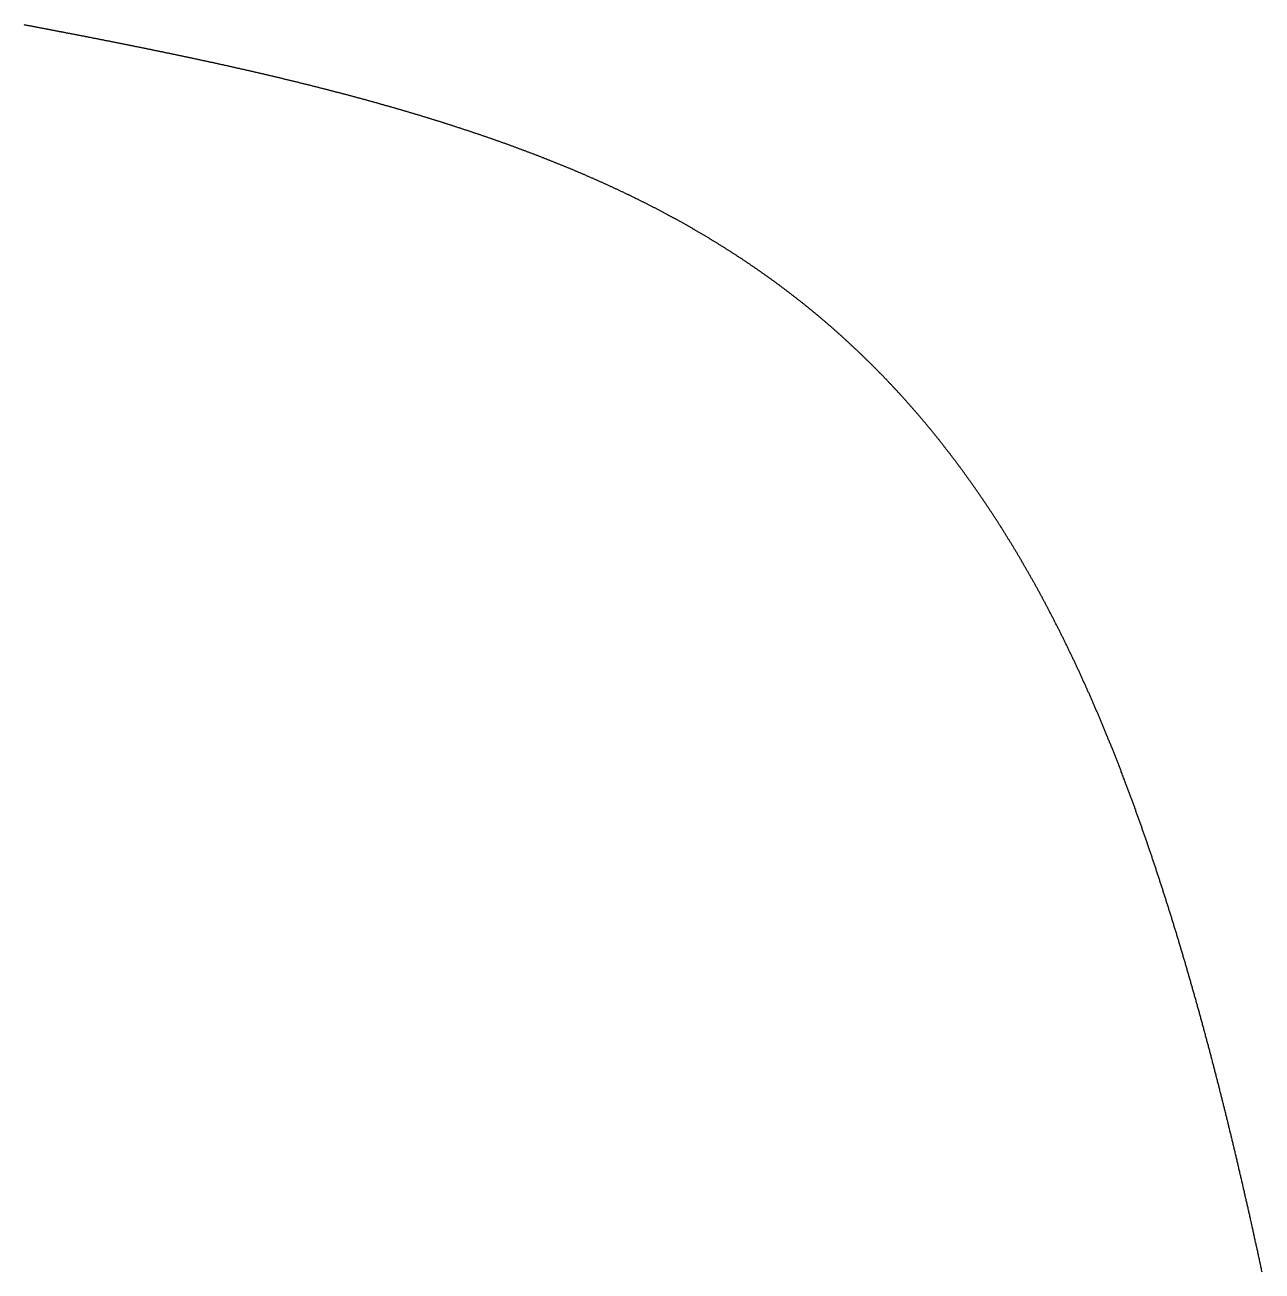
# Model space of a CAD drawing. Header units: millimetres. Extents: x 88 to 97873, y 32 to 55088.
# Drawn here: x 49163.33 to 49180.9, y 5226.94 to 5244.64 of the extents above; entities that cross this region are included whole.
import ezdxf

# ---------------------------------------------------------------- set-up
doc = ezdxf.new("R2010")
doc.units = ezdxf.units.MM
doc.header["$LTSCALE"] = 0.3

msp = doc.modelspace()

# ---------------------------------------------------------------- linework, layer by layer
msp.add_lwpolyline([(49180.898, 5226.929), (49180.895, 5226.944), (49180.891, 5226.959), (49180.888, 5226.975), (49180.885, 5226.99), (49180.882, 5227.005), (49180.878, 5227.02), (49180.875, 5227.036), (49180.872, 5227.051), (49180.869, 5227.066), (49180.865, 5227.081), (49180.862, 5227.097), (49180.859, 5227.112), (49180.855, 5227.127), (49180.852, 5227.142), (49180.849, 5227.158), (49180.846, 5227.173), (49180.842, 5227.188), (49180.839, 5227.203), (49180.836, 5227.219), (49180.832, 5227.234), (49180.829, 5227.249), (49180.826, 5227.264), (49180.822, 5227.28), (49180.819, 5227.295), (49180.816, 5227.31), (49180.812, 5227.325), (49180.809, 5227.34), (49180.806, 5227.356), (49180.802, 5227.371), (49180.799, 5227.386), (49180.796, 5227.401), (49180.792, 5227.416), (49180.789, 5227.432), (49180.786, 5227.447), (49180.782, 5227.462), (49180.779, 5227.477), (49180.776, 5227.492), (49180.772, 5227.507), (49180.769, 5227.523), (49180.766, 5227.538), (49180.762, 5227.553), (49180.759, 5227.568), (49180.756, 5227.583), (49180.752, 5227.598), (49180.749, 5227.614), (49180.746, 5227.629), (49180.742, 5227.644), (49180.739, 5227.659), (49180.735, 5227.674), (49180.732, 5227.689), (49180.729, 5227.704), (49180.725, 5227.719), (49180.722, 5227.735), (49180.718, 5227.75), (49180.715, 5227.765), (49180.712, 5227.78), (49180.708, 5227.795), (49180.705, 5227.81), (49180.701, 5227.825), (49180.698, 5227.84), (49180.695, 5227.855), (49180.691, 5227.871), (49180.688, 5227.886), (49180.684, 5227.901), (49180.681, 5227.916), (49180.678, 5227.931), (49180.674, 5227.946), (49180.671, 5227.961), (49180.667, 5227.976), (49180.664, 5227.991), (49180.66, 5228.006), (49180.657, 5228.021), (49180.654, 5228.036), (49180.65, 5228.051), (49180.647, 5228.066), (49180.643, 5228.081), (49180.64, 5228.096), (49180.636, 5228.111), (49180.633, 5228.126), (49180.629, 5228.141), (49180.626, 5228.156), (49180.623, 5228.171), (49180.619, 5228.186), (49180.616, 5228.201), (49180.612, 5228.216), (49180.609, 5228.231), (49180.605, 5228.246), (49180.602, 5228.261), (49180.598, 5228.276), (49180.595, 5228.291), (49180.591, 5228.306), (49180.588, 5228.321), (49180.584, 5228.336), (49180.581, 5228.351), (49180.577, 5228.366), (49180.574, 5228.381), (49180.57, 5228.396), (49180.567, 5228.411), (49180.563, 5228.426), (49180.56, 5228.441), (49180.556, 5228.456), (49180.553, 5228.471), (49180.549, 5228.486), (49180.546, 5228.501), (49180.542, 5228.516), (49180.539, 5228.53), (49180.535, 5228.545), (49180.532, 5228.56), (49180.528, 5228.575), (49180.525, 5228.59), (49180.521, 5228.605), (49180.517, 5228.62), (49180.514, 5228.635), (49180.51, 5228.65), (49180.507, 5228.664), (49180.503, 5228.679), (49180.5, 5228.694), (49180.496, 5228.709), (49180.493, 5228.724), (49180.489, 5228.739), (49180.485, 5228.754), (49180.482, 5228.768), (49180.478, 5228.783), (49180.475, 5228.798), (49180.471, 5228.813), (49180.468, 5228.828), (49180.464, 5228.843), (49180.46, 5228.857), (49180.457, 5228.872), (49180.453, 5228.887), (49180.45, 5228.902), (49180.446, 5228.917), (49180.442, 5228.931), (49180.439, 5228.946), (49180.435, 5228.961), (49180.432, 5228.976), (49180.428, 5228.991), (49180.424, 5229.005), (49180.421, 5229.02), (49180.417, 5229.035), (49180.414, 5229.05), (49180.41, 5229.064), (49180.406, 5229.079), (49180.403, 5229.094), (49180.399, 5229.109), (49180.395, 5229.123), (49180.392, 5229.138), (49180.388, 5229.153), (49180.385, 5229.167), (49180.381, 5229.182), (49180.377, 5229.197), (49180.374, 5229.212), (49180.37, 5229.226), (49180.366, 5229.241), (49180.363, 5229.256), (49180.359, 5229.27), (49180.355, 5229.285), (49180.352, 5229.3), (49180.348, 5229.314), (49180.344, 5229.329), (49180.341, 5229.344), (49180.337, 5229.358), (49180.333, 5229.373), (49180.33, 5229.388), (49180.326, 5229.402), (49180.322, 5229.417), (49180.319, 5229.432), (49180.315, 5229.446), (49180.311, 5229.461), (49180.308, 5229.475), (49180.304, 5229.49), (49180.3, 5229.505), (49180.296, 5229.519), (49180.293, 5229.534), (49180.289, 5229.548), (49180.285, 5229.563), (49180.282, 5229.578), (49180.278, 5229.592), (49180.274, 5229.607), (49180.27, 5229.621), (49180.267, 5229.636), (49180.263, 5229.65), (49180.259, 5229.665), (49180.256, 5229.679), (49180.252, 5229.694), (49180.248, 5229.709), (49180.244, 5229.723), (49180.241, 5229.738), (49180.237, 5229.752), (49180.233, 5229.767), (49180.229, 5229.781), (49180.226, 5229.796), (49180.222, 5229.81), (49180.218, 5229.825), (49180.214, 5229.839), (49180.211, 5229.854), (49180.207, 5229.868), (49180.203, 5229.883), (49180.199, 5229.897), (49180.195, 5229.911), (49180.192, 5229.926), (49180.188, 5229.94), (49180.184, 5229.955), (49180.18, 5229.969), (49180.177, 5229.984), (49180.173, 5229.998), (49180.169, 5230.012), (49180.165, 5230.027), (49180.161, 5230.041), (49180.158, 5230.056), (49180.154, 5230.07), (49180.15, 5230.084), (49180.146, 5230.099), (49180.142, 5230.113), (49180.138, 5230.128), (49180.135, 5230.142), (49180.131, 5230.156), (49180.127, 5230.171), (49180.123, 5230.185), (49180.119, 5230.199), (49180.115, 5230.214), (49180.112, 5230.228), (49180.108, 5230.242), (49180.104, 5230.257), (49180.1, 5230.271), (49180.096, 5230.285), (49180.092, 5230.3), (49180.089, 5230.314), (49180.085, 5230.328), (49180.081, 5230.343), (49180.077, 5230.357), (49180.073, 5230.371), (49180.069, 5230.385), (49180.065, 5230.4), (49180.061, 5230.414), (49180.058, 5230.428), (49180.054, 5230.442), (49180.05, 5230.457), (49180.046, 5230.471), (49180.042, 5230.485), (49180.038, 5230.499), (49180.034, 5230.514), (49180.03, 5230.528), (49180.026, 5230.542), (49180.023, 5230.556), (49180.019, 5230.57), (49180.015, 5230.585), (49180.011, 5230.599), (49180.007, 5230.613), (49180.003, 5230.627), (49179.999, 5230.641), (49179.995, 5230.655), (49179.991, 5230.67), (49179.987, 5230.684), (49179.983, 5230.698), (49179.979, 5230.712), (49179.976, 5230.726), (49179.972, 5230.74), (49179.968, 5230.754), (49179.964, 5230.768), (49179.96, 5230.783), (49179.956, 5230.797), (49179.952, 5230.811), (49179.948, 5230.825), (49179.944, 5230.839), (49179.94, 5230.853), (49179.936, 5230.867), (49179.932, 5230.881), (49179.928, 5230.895), (49179.924, 5230.909), (49179.92, 5230.923), (49179.916, 5230.937), (49179.912, 5230.951), (49179.908, 5230.965), (49179.904, 5230.979), (49179.9, 5230.993), (49179.896, 5231.007), (49179.892, 5231.021), (49179.888, 5231.035), (49179.884, 5231.049), (49179.88, 5231.063), (49179.876, 5231.077), (49179.872, 5231.091), (49179.868, 5231.105), (49179.864, 5231.119), (49179.86, 5231.133), (49179.856, 5231.147), (49179.852, 5231.161), (49179.848, 5231.175), (49179.844, 5231.189), (49179.84, 5231.203), (49179.836, 5231.217), (49179.832, 5231.23), (49179.828, 5231.244), (49179.824, 5231.258), (49179.82, 5231.272), (49179.816, 5231.286), (49179.812, 5231.3), (49179.808, 5231.314), (49179.804, 5231.328), (49179.8, 5231.341), (49179.795, 5231.355), (49179.791, 5231.369), (49179.787, 5231.383), (49179.783, 5231.397), (49179.779, 5231.41), (49179.775, 5231.424), (49179.771, 5231.438), (49179.767, 5231.452), (49179.763, 5231.466), (49179.759, 5231.479), (49179.755, 5231.493), (49179.751, 5231.507), (49179.746, 5231.521), (49179.742, 5231.534), (49179.738, 5231.548), (49179.734, 5231.562), (49179.73, 5231.576), (49179.726, 5231.589), (49179.722, 5231.603), (49179.718, 5231.617), (49179.714, 5231.631), (49179.709, 5231.644), (49179.705, 5231.658), (49179.701, 5231.672), (49179.697, 5231.685), (49179.693, 5231.699), (49179.689, 5231.713), (49179.685, 5231.726), (49179.681, 5231.74), (49179.676, 5231.753), (49179.672, 5231.767), (49179.668, 5231.781), (49179.664, 5231.794), (49179.66, 5231.808), (49179.656, 5231.822), (49179.651, 5231.835), (49179.647, 5231.849), (49179.643, 5231.862), (49179.639, 5231.876), (49179.635, 5231.889), (49179.631, 5231.903), (49179.626, 5231.917), (49179.622, 5231.93), (49179.618, 5231.944), (49179.614, 5231.957), (49179.61, 5231.971), (49179.605, 5231.984), (49179.601, 5231.998), (49179.597, 5232.011), (49179.593, 5232.025), (49179.589, 5232.038), (49179.584, 5232.052), (49179.58, 5232.065), (49179.576, 5232.079), (49179.572, 5232.092), (49179.567, 5232.106), (49179.563, 5232.119), (49179.559, 5232.132), (49179.555, 5232.146), (49179.551, 5232.159), (49179.546, 5232.173), (49179.542, 5232.186), (49179.538, 5232.199), (49179.534, 5232.213), (49179.529, 5232.226), (49179.525, 5232.24), (49179.521, 5232.253), (49179.517, 5232.266), (49179.512, 5232.28), (49179.508, 5232.293), (49179.504, 5232.306), (49179.499, 5232.32), (49179.495, 5232.333), (49179.491, 5232.346), (49179.487, 5232.36), (49179.482, 5232.373), (49179.478, 5232.386), (49179.474, 5232.399), (49179.469, 5232.413), (49179.465, 5232.426), (49179.461, 5232.439), (49179.457, 5232.453), (49179.452, 5232.466), (49179.448, 5232.479), (49179.444, 5232.492), (49179.439, 5232.505), (49179.435, 5232.519), (49179.431, 5232.532), (49179.426, 5232.545), (49179.422, 5232.558), (49179.418, 5232.571), (49179.413, 5232.585), (49179.409, 5232.598), (49179.405, 5232.611), (49179.4, 5232.624), (49179.396, 5232.637), (49179.392, 5232.65), (49179.387, 5232.663), (49179.383, 5232.677), (49179.379, 5232.69), (49179.374, 5232.703), (49179.37, 5232.716), (49179.366, 5232.729), (49179.361, 5232.742), (49179.357, 5232.755), (49179.352, 5232.768), (49179.348, 5232.781), (49179.344, 5232.794), (49179.339, 5232.807), (49179.335, 5232.82), (49179.33, 5232.833), (49179.326, 5232.846), (49179.322, 5232.859), (49179.317, 5232.872), (49179.313, 5232.885), (49179.308, 5232.898), (49179.304, 5232.911), (49179.3, 5232.924), (49179.295, 5232.937), (49179.291, 5232.95), (49179.286, 5232.963), (49179.282, 5232.976), (49179.278, 5232.989), (49179.273, 5233.002), (49179.269, 5233.015), (49179.264, 5233.028), (49179.26, 5233.041), (49179.255, 5233.053), (49179.251, 5233.066), (49179.246, 5233.079), (49179.242, 5233.092), (49179.238, 5233.105), (49179.233, 5233.118), (49179.229, 5233.131), (49179.224, 5233.143), (49179.22, 5233.156), (49179.215, 5233.169), (49179.211, 5233.182), (49179.206, 5233.195), (49179.202, 5233.207), (49179.197, 5233.22), (49179.193, 5233.233), (49179.188, 5233.246), (49179.184, 5233.258), (49179.179, 5233.271), (49179.175, 5233.284), (49179.17, 5233.297), (49179.166, 5233.309), (49179.161, 5233.322), (49179.157, 5233.335), (49179.152, 5233.347), (49179.148, 5233.36), (49179.143, 5233.373), (49179.139, 5233.385), (49179.134, 5233.398), (49179.13, 5233.411), (49179.125, 5233.423), (49179.121, 5233.436), (49179.116, 5233.449), (49179.112, 5233.461), (49179.107, 5233.474), (49179.103, 5233.486), (49179.098, 5233.499), (49179.093, 5233.511), (49179.089, 5233.524), (49179.084, 5233.537), (49179.08, 5233.549), (49179.075, 5233.562), (49179.071, 5233.574), (49179.066, 5233.587), (49179.061, 5233.599), (49179.057, 5233.612), (49179.052, 5233.624), (49179.048, 5233.637), (49179.043, 5233.649), (49179.039, 5233.662), (49179.034, 5233.674), (49179.029, 5233.687), (49179.025, 5233.699), (49179.02, 5233.711), (49179.016, 5233.724), (49179.011, 5233.736), (49179.006, 5233.749), (49179.002, 5233.761), (49178.997, 5233.773), (49178.992, 5233.786), (49178.988, 5233.798), (49178.983, 5233.811), (49178.979, 5233.823), (49178.974, 5233.835), (49178.969, 5233.848), (49178.965, 5233.86), (49178.96, 5233.872), (49178.955, 5233.885), (49178.951, 5233.897), (49178.946, 5233.909), (49178.941, 5233.921), (49178.937, 5233.934), (49178.932, 5233.946), (49178.927, 5233.958), (49178.923, 5233.97), (49178.918, 5233.983), (49178.913, 5233.995), (49178.909, 5234.007), (49178.904, 5234.019), (49178.899, 5234.031), (49178.895, 5234.044), (49178.89, 5234.056), (49178.885, 5234.068), (49178.881, 5234.08), (49178.876, 5234.092), (49178.871, 5234.104), (49178.866, 5234.117), (49178.862, 5234.129), (49178.857, 5234.141), (49178.852, 5234.153), (49178.848, 5234.165), (49178.843, 5234.177), (49178.838, 5234.189), (49178.833, 5234.201), (49178.829, 5234.213), (49178.824, 5234.225), (49178.819, 5234.237), (49178.815, 5234.249), (49178.81, 5234.261), (49178.805, 5234.273), (49178.8, 5234.285), (49178.796, 5234.297), (49178.791, 5234.309), (49178.786, 5234.321), (49178.781, 5234.333), (49178.776, 5234.345), (49178.772, 5234.357), (49178.767, 5234.369), (49178.762, 5234.381), (49178.757, 5234.393), (49178.753, 5234.405), (49178.748, 5234.417), (49178.743, 5234.428), (49178.738, 5234.44), (49178.733, 5234.452), (49178.729, 5234.464), (49178.724, 5234.476), (49178.719, 5234.488), (49178.714, 5234.5), (49178.709, 5234.511), (49178.705, 5234.523), (49178.7, 5234.535), (49178.695, 5234.547), (49178.69, 5234.558), (49178.685, 5234.57), (49178.68, 5234.582), (49178.676, 5234.594), (49178.671, 5234.605), (49178.666, 5234.617), (49178.661, 5234.629), (49178.656, 5234.641), (49178.651, 5234.652), (49178.647, 5234.664), (49178.642, 5234.676), (49178.637, 5234.687), (49178.632, 5234.699), (49178.627, 5234.711), (49178.622, 5234.722), (49178.617, 5234.734), (49178.612, 5234.745), (49178.608, 5234.757), (49178.603, 5234.769), (49178.598, 5234.78), (49178.593, 5234.792), (49178.588, 5234.803), (49178.583, 5234.815), (49178.578, 5234.826), (49178.573, 5234.838), (49178.568, 5234.849), (49178.564, 5234.861), (49178.559, 5234.873), (49178.554, 5234.884), (49178.549, 5234.895), (49178.544, 5234.907), (49178.539, 5234.918), (49178.534, 5234.93), (49178.529, 5234.941), (49178.524, 5234.953), (49178.519, 5234.964), (49178.514, 5234.976), (49178.509, 5234.987), (49178.504, 5234.998), (49178.499, 5235.01), (49178.494, 5235.021), (49178.489, 5235.033), (49178.485, 5235.044), (49178.48, 5235.055), (49178.475, 5235.067), (49178.47, 5235.078), (49178.465, 5235.089), (49178.46, 5235.1), (49178.455, 5235.112), (49178.45, 5235.123), (49178.445, 5235.134), (49178.44, 5235.146), (49178.435, 5235.157), (49178.43, 5235.168), (49178.425, 5235.179), (49178.42, 5235.191), (49178.415, 5235.202), (49178.41, 5235.213), (49178.405, 5235.224), (49178.4, 5235.235), (49178.395, 5235.247), (49178.39, 5235.258), (49178.385, 5235.269), (49178.38, 5235.28), (49178.375, 5235.291), (49178.369, 5235.302), (49178.364, 5235.313), (49178.359, 5235.325), (49178.354, 5235.336), (49178.349, 5235.347), (49178.344, 5235.358), (49178.339, 5235.369), (49178.334, 5235.38), (49178.329, 5235.391), (49178.324, 5235.402), (49178.319, 5235.413), (49178.314, 5235.424), (49178.309, 5235.435), (49178.304, 5235.446), (49178.299, 5235.457), (49178.294, 5235.468), (49178.288, 5235.479), (49178.283, 5235.49), (49178.278, 5235.501), (49178.273, 5235.512), (49178.268, 5235.523), (49178.263, 5235.534), (49178.258, 5235.545), (49178.253, 5235.556), (49178.248, 5235.567), (49178.242, 5235.578), (49178.237, 5235.588), (49178.232, 5235.599), (49178.227, 5235.61), (49178.222, 5235.621), (49178.217, 5235.632), (49178.212, 5235.643), (49178.207, 5235.654), (49178.201, 5235.664), (49178.196, 5235.675), (49178.191, 5235.686), (49178.186, 5235.697), (49178.181, 5235.707), (49178.176, 5235.718), (49178.17, 5235.729), (49178.165, 5235.74), (49178.16, 5235.751), (49178.155, 5235.761), (49178.15, 5235.772), (49178.145, 5235.783), (49178.139, 5235.793), (49178.134, 5235.804), (49178.129, 5235.815), (49178.124, 5235.825), (49178.119, 5235.836), (49178.113, 5235.847), (49178.108, 5235.857), (49178.103, 5235.868), (49178.098, 5235.879), (49178.092, 5235.889), (49178.087, 5235.9), (49178.082, 5235.91), (49178.077, 5235.921), (49178.072, 5235.932), (49178.066, 5235.942), (49178.061, 5235.953), (49178.056, 5235.963), (49178.051, 5235.974), (49178.045, 5235.984), (49178.04, 5235.995), (49178.035, 5236.005), (49178.03, 5236.016), (49178.024, 5236.026), (49178.019, 5236.037), (49178.014, 5236.047), (49178.008, 5236.058), (49178.003, 5236.068), (49177.998, 5236.079), (49177.993, 5236.089), (49177.987, 5236.1), (49177.982, 5236.11), (49177.977, 5236.12), (49177.971, 5236.131), (49177.966, 5236.141), (49177.961, 5236.152), (49177.956, 5236.162), (49177.95, 5236.172), (49177.945, 5236.183), (49177.94, 5236.193), (49177.934, 5236.203), (49177.929, 5236.214), (49177.924, 5236.224), (49177.918, 5236.234), (49177.913, 5236.245), (49177.908, 5236.255), (49177.902, 5236.265), (49177.897, 5236.276), (49177.892, 5236.286), (49177.886, 5236.296), (49177.881, 5236.306), (49177.876, 5236.317), (49177.87, 5236.327), (49177.865, 5236.337), (49177.859, 5236.347), (49177.854, 5236.357), (49177.849, 5236.368), (49177.843, 5236.378), (49177.838, 5236.388), (49177.832, 5236.398), (49177.827, 5236.408), (49177.822, 5236.418), (49177.816, 5236.429), (49177.811, 5236.439), (49177.805, 5236.449), (49177.8, 5236.459), (49177.795, 5236.469), (49177.789, 5236.479), (49177.784, 5236.489), (49177.778, 5236.499), (49177.773, 5236.509), (49177.768, 5236.519), (49177.762, 5236.529), (49177.757, 5236.539), (49177.751, 5236.55), (49177.746, 5236.56), (49177.74, 5236.57), (49177.735, 5236.58), (49177.729, 5236.59), (49177.724, 5236.6), (49177.719, 5236.61), (49177.713, 5236.619), (49177.708, 5236.629), (49177.702, 5236.639), (49177.697, 5236.649), (49177.691, 5236.659), (49177.686, 5236.669), (49177.68, 5236.679), (49177.675, 5236.689), (49177.669, 5236.699), (49177.664, 5236.709), (49177.658, 5236.719), (49177.653, 5236.728), (49177.647, 5236.738), (49177.642, 5236.748), (49177.636, 5236.758), (49177.631, 5236.768), (49177.625, 5236.778), (49177.62, 5236.787), (49177.614, 5236.797), (49177.609, 5236.807), (49177.603, 5236.817), (49177.597, 5236.827), (49177.592, 5236.836), (49177.586, 5236.846), (49177.581, 5236.856), (49177.575, 5236.866), (49177.57, 5236.875), (49177.564, 5236.885), (49177.559, 5236.895), (49177.553, 5236.905), (49177.547, 5236.914), (49177.542, 5236.924), (49177.536, 5236.934), (49177.531, 5236.943), (49177.525, 5236.953), (49177.52, 5236.963), (49177.514, 5236.972), (49177.508, 5236.982), (49177.503, 5236.991), (49177.497, 5237.001), (49177.491, 5237.011), (49177.486, 5237.02), (49177.48, 5237.03), (49177.475, 5237.039), (49177.469, 5237.049), (49177.463, 5237.059), (49177.458, 5237.068), (49177.452, 5237.078), (49177.447, 5237.087), (49177.441, 5237.097), (49177.435, 5237.106), (49177.43, 5237.116), (49177.424, 5237.125), (49177.418, 5237.135), (49177.413, 5237.144), (49177.407, 5237.154), (49177.401, 5237.163), (49177.396, 5237.173), (49177.39, 5237.182), (49177.384, 5237.192), (49177.379, 5237.201), (49177.373, 5237.21), (49177.367, 5237.22), (49177.362, 5237.229), (49177.356, 5237.239), (49177.35, 5237.248), (49177.344, 5237.257), (49177.339, 5237.267), (49177.333, 5237.276), (49177.327, 5237.286), (49177.322, 5237.295), (49177.316, 5237.304), (49177.31, 5237.314), (49177.304, 5237.323), (49177.299, 5237.332), (49177.293, 5237.341), (49177.287, 5237.351), (49177.281, 5237.36), (49177.276, 5237.369), (49177.27, 5237.379), (49177.264, 5237.388), (49177.258, 5237.397), (49177.253, 5237.406), (49177.247, 5237.416), (49177.241, 5237.425), (49177.235, 5237.434), (49177.23, 5237.443), (49177.224, 5237.452), (49177.218, 5237.462), (49177.212, 5237.471), (49177.206, 5237.48), (49177.201, 5237.489), (49177.195, 5237.498), (49177.189, 5237.507), (49177.183, 5237.517), (49177.177, 5237.526), (49177.172, 5237.535), (49177.166, 5237.544), (49177.16, 5237.553), (49177.154, 5237.562), (49177.148, 5237.571), (49177.143, 5237.58), (49177.137, 5237.589), (49177.131, 5237.598), (49177.125, 5237.608), (49177.119, 5237.617), (49177.113, 5237.626), (49177.107, 5237.635), (49177.102, 5237.644), (49177.096, 5237.653), (49177.09, 5237.662), (49177.084, 5237.671), (49177.078, 5237.68), (49177.072, 5237.689), (49177.066, 5237.698), (49177.061, 5237.707), (49177.055, 5237.716), (49177.049, 5237.724), (49177.043, 5237.733), (49177.037, 5237.742), (49177.031, 5237.751), (49177.025, 5237.76), (49177.019, 5237.769), (49177.013, 5237.778), (49177.007, 5237.787), (49177.001, 5237.796), (49176.996, 5237.805), (49176.99, 5237.813), (49176.984, 5237.822), (49176.978, 5237.831), (49176.972, 5237.84), (49176.966, 5237.849), (49176.96, 5237.858), (49176.954, 5237.866), (49176.948, 5237.875), (49176.942, 5237.884), (49176.936, 5237.893), (49176.93, 5237.902), (49176.924, 5237.91), (49176.918, 5237.919), (49176.912, 5237.928), (49176.906, 5237.937), (49176.9, 5237.945), (49176.894, 5237.954), (49176.888, 5237.963), (49176.882, 5237.972), (49176.876, 5237.98), (49176.87, 5237.989), (49176.864, 5237.998), (49176.858, 5238.006), (49176.852, 5238.015), (49176.846, 5238.024), (49176.84, 5238.032), (49176.834, 5238.041), (49176.828, 5238.05), (49176.822, 5238.058), (49176.816, 5238.067), (49176.81, 5238.075), (49176.804, 5238.084), (49176.798, 5238.093), (49176.792, 5238.101), (49176.786, 5238.11), (49176.78, 5238.118), (49176.774, 5238.127), (49176.768, 5238.135), (49176.762, 5238.144), (49176.756, 5238.153), (49176.749, 5238.161), (49176.743, 5238.17), (49176.737, 5238.178), (49176.731, 5238.187), (49176.725, 5238.195), (49176.719, 5238.204), (49176.713, 5238.212), (49176.707, 5238.221), (49176.701, 5238.229), (49176.695, 5238.237), (49176.688, 5238.246), (49176.682, 5238.254), (49176.676, 5238.263), (49176.67, 5238.271), (49176.664, 5238.28), (49176.658, 5238.288), (49176.652, 5238.296), (49176.646, 5238.305), (49176.639, 5238.313), (49176.633, 5238.322), (49176.627, 5238.33), (49176.621, 5238.338), (49176.615, 5238.347), (49176.609, 5238.355), (49176.602, 5238.363), (49176.596, 5238.372), (49176.59, 5238.38), (49176.584, 5238.388), (49176.578, 5238.397), (49176.572, 5238.405), (49176.565, 5238.413), (49176.559, 5238.421), (49176.553, 5238.43), (49176.547, 5238.438), (49176.541, 5238.446), (49176.534, 5238.454), (49176.528, 5238.463), (49176.522, 5238.471), (49176.516, 5238.479), (49176.509, 5238.487), (49176.503, 5238.496), (49176.497, 5238.504), (49176.491, 5238.512), (49176.485, 5238.52), (49176.478, 5238.528), (49176.472, 5238.537), (49176.466, 5238.545), (49176.46, 5238.553), (49176.453, 5238.561), (49176.447, 5238.569), (49176.441, 5238.577), (49176.434, 5238.585), (49176.428, 5238.593), (49176.422, 5238.602), (49176.416, 5238.61), (49176.409, 5238.618), (49176.403, 5238.626), (49176.397, 5238.634), (49176.39, 5238.642), (49176.384, 5238.65), (49176.378, 5238.658), (49176.372, 5238.666), (49176.365, 5238.674), (49176.359, 5238.682), (49176.353, 5238.69), (49176.346, 5238.698), (49176.34, 5238.706), (49176.334, 5238.714), (49176.327, 5238.722), (49176.321, 5238.73), (49176.315, 5238.738), (49176.308, 5238.746), (49176.302, 5238.754), (49176.295, 5238.762), (49176.289, 5238.77), (49176.283, 5238.778), (49176.276, 5238.786), (49176.27, 5238.794), (49176.264, 5238.802), (49176.257, 5238.81), (49176.251, 5238.817), (49176.244, 5238.825), (49176.238, 5238.833), (49176.232, 5238.841), (49176.225, 5238.849), (49176.219, 5238.857), (49176.212, 5238.865), (49176.206, 5238.872), (49176.2, 5238.88), (49176.193, 5238.888), (49176.187, 5238.896), (49176.18, 5238.904), (49176.174, 5238.912), (49176.167, 5238.919), (49176.161, 5238.927), (49176.155, 5238.935), (49176.148, 5238.943), (49176.142, 5238.95), (49176.135, 5238.958), (49176.129, 5238.966), (49176.122, 5238.974), (49176.116, 5238.981), (49176.109, 5238.989), (49176.103, 5238.997), (49176.096, 5239.005), (49176.09, 5239.012), (49176.083, 5239.02), (49176.077, 5239.028), (49176.07, 5239.035), (49176.064, 5239.043), (49176.057, 5239.051), (49176.051, 5239.058), (49176.044, 5239.066), (49176.038, 5239.074), (49176.031, 5239.081), (49176.025, 5239.089), (49176.018, 5239.096), (49176.012, 5239.104), (49176.005, 5239.112), (49175.999, 5239.119), (49175.992, 5239.127), (49175.986, 5239.134), (49175.979, 5239.142), (49175.972, 5239.15), (49175.966, 5239.157), (49175.959, 5239.165), (49175.953, 5239.172), (49175.946, 5239.18), (49175.94, 5239.187), (49175.933, 5239.195), (49175.926, 5239.202), (49175.92, 5239.21), (49175.913, 5239.217), (49175.907, 5239.225), (49175.9, 5239.232), (49175.893, 5239.24), (49175.887, 5239.247), (49175.88, 5239.255), (49175.874, 5239.262), (49175.867, 5239.27), (49175.86, 5239.277), (49175.854, 5239.284), (49175.847, 5239.292), (49175.841, 5239.299), (49175.834, 5239.307), (49175.827, 5239.314), (49175.821, 5239.321), (49175.814, 5239.329), (49175.807, 5239.336), (49175.801, 5239.344), (49175.794, 5239.351), (49175.787, 5239.358), (49175.781, 5239.366), (49175.774, 5239.373), (49175.767, 5239.38), (49175.761, 5239.388), (49175.754, 5239.395), (49175.747, 5239.402), (49175.74, 5239.41), (49175.734, 5239.417), (49175.727, 5239.424), (49175.72, 5239.431), (49175.714, 5239.439), (49175.707, 5239.446), (49175.7, 5239.453), (49175.693, 5239.461), (49175.687, 5239.468), (49175.68, 5239.475), (49175.673, 5239.482), (49175.667, 5239.489), (49175.66, 5239.497), (49175.653, 5239.504), (49175.646, 5239.511), (49175.64, 5239.518), (49175.633, 5239.525), (49175.626, 5239.533), (49175.619, 5239.54), (49175.612, 5239.547), (49175.606, 5239.554), (49175.599, 5239.561), (49175.592, 5239.568), (49175.585, 5239.576), (49175.578, 5239.583), (49175.572, 5239.59), (49175.565, 5239.597), (49175.558, 5239.604), (49175.551, 5239.611), (49175.544, 5239.618), (49175.538, 5239.625), (49175.531, 5239.632), (49175.524, 5239.639), (49175.517, 5239.647), (49175.51, 5239.654), (49175.503, 5239.661), (49175.497, 5239.668), (49175.49, 5239.675), (49175.483, 5239.682), (49175.476, 5239.689), (49175.469, 5239.696), (49175.462, 5239.703), (49175.455, 5239.71), (49175.449, 5239.717), (49175.442, 5239.724), (49175.435, 5239.731), (49175.428, 5239.738), (49175.421, 5239.745), (49175.414, 5239.752), (49175.407, 5239.759), (49175.4, 5239.766), (49175.393, 5239.772), (49175.387, 5239.779), (49175.38, 5239.786), (49175.373, 5239.793), (49175.366, 5239.8), (49175.359, 5239.807), (49175.352, 5239.814), (49175.345, 5239.821), (49175.338, 5239.828), (49175.331, 5239.835), (49175.324, 5239.841), (49175.317, 5239.848), (49175.31, 5239.855), (49175.303, 5239.862), (49175.296, 5239.869), (49175.289, 5239.876), (49175.282, 5239.882), (49175.275, 5239.889), (49175.268, 5239.896), (49175.261, 5239.903), (49175.254, 5239.91), (49175.247, 5239.916), (49175.24, 5239.923), (49175.233, 5239.93), (49175.226, 5239.937), (49175.219, 5239.944), (49175.212, 5239.95), (49175.205, 5239.957), (49175.198, 5239.964), (49175.191, 5239.971), (49175.184, 5239.977), (49175.177, 5239.984), (49175.17, 5239.991), (49175.163, 5239.997), (49175.156, 5240.004), (49175.149, 5240.011), (49175.142, 5240.017), (49175.135, 5240.024), (49175.128, 5240.031), (49175.121, 5240.037), (49175.114, 5240.044), (49175.107, 5240.051), (49175.1, 5240.057), (49175.093, 5240.064), (49175.085, 5240.071), (49175.078, 5240.077), (49175.071, 5240.084), (49175.064, 5240.09), (49175.057, 5240.097), (49175.05, 5240.104), (49175.043, 5240.11), (49175.036, 5240.117), (49175.029, 5240.123), (49175.021, 5240.13), (49175.014, 5240.137), (49175.007, 5240.143), (49175, 5240.15), (49174.993, 5240.156), (49174.986, 5240.163), (49174.979, 5240.169), (49174.971, 5240.176), (49174.964, 5240.182), (49174.957, 5240.189), (49174.95, 5240.195), (49174.943, 5240.202), (49174.936, 5240.208), (49174.928, 5240.215), (49174.921, 5240.221), (49174.914, 5240.228), (49174.907, 5240.234), (49174.9, 5240.241), (49174.892, 5240.247), (49174.885, 5240.253), (49174.878, 5240.26), (49174.871, 5240.266), (49174.864, 5240.273), (49174.856, 5240.279), (49174.849, 5240.286), (49174.842, 5240.292), (49174.835, 5240.298), (49174.827, 5240.305), (49174.82, 5240.311), (49174.813, 5240.317), (49174.806, 5240.324), (49174.798, 5240.33), (49174.791, 5240.337), (49174.784, 5240.343), (49174.777, 5240.349), (49174.769, 5240.356), (49174.762, 5240.362), (49174.755, 5240.368), (49174.747, 5240.375), (49174.74, 5240.381), (49174.733, 5240.387), (49174.726, 5240.393), (49174.718, 5240.4), (49174.711, 5240.406), (49174.704, 5240.412), (49174.696, 5240.418), (49174.689, 5240.425), (49174.682, 5240.431), (49174.674, 5240.437), (49174.667, 5240.443), (49174.66, 5240.45), (49174.652, 5240.456), (49174.645, 5240.462), (49174.638, 5240.468), (49174.63, 5240.475), (49174.623, 5240.481), (49174.616, 5240.487), (49174.608, 5240.493), (49174.601, 5240.499), (49174.593, 5240.506), (49174.586, 5240.512), (49174.579, 5240.518), (49174.571, 5240.524), (49174.564, 5240.53), (49174.556, 5240.536), (49174.549, 5240.542), (49174.542, 5240.549), (49174.534, 5240.555), (49174.527, 5240.561), (49174.519, 5240.567), (49174.512, 5240.573), (49174.505, 5240.579), (49174.497, 5240.585), (49174.49, 5240.591), (49174.482, 5240.597), (49174.475, 5240.603), (49174.467, 5240.609), (49174.46, 5240.616), (49174.452, 5240.622), (49174.445, 5240.628), (49174.437, 5240.634), (49174.43, 5240.64), (49174.422, 5240.646), (49174.415, 5240.652), (49174.408, 5240.658), (49174.4, 5240.664), (49174.393, 5240.67), (49174.385, 5240.676), (49174.378, 5240.682), (49174.37, 5240.688), (49174.362, 5240.694), (49174.355, 5240.7), (49174.347, 5240.706), (49174.34, 5240.712), (49174.332, 5240.717), (49174.325, 5240.723), (49174.317, 5240.729), (49174.31, 5240.735), (49174.302, 5240.741), (49174.295, 5240.747), (49174.287, 5240.753), (49174.28, 5240.759), (49174.272, 5240.765), (49174.264, 5240.771), (49174.257, 5240.777), (49174.249, 5240.782), (49174.242, 5240.788), (49174.234, 5240.794), (49174.226, 5240.8), (49174.219, 5240.806), (49174.211, 5240.812), (49174.204, 5240.818), (49174.196, 5240.823), (49174.188, 5240.829), (49174.181, 5240.835), (49174.173, 5240.841), (49174.166, 5240.847), (49174.158, 5240.853), (49174.15, 5240.858), (49174.143, 5240.864), (49174.135, 5240.87), (49174.127, 5240.876), (49174.12, 5240.881), (49174.112, 5240.887), (49174.104, 5240.893), (49174.097, 5240.899), (49174.089, 5240.904), (49174.081, 5240.91), (49174.074, 5240.916), (49174.066, 5240.922), (49174.058, 5240.927), (49174.051, 5240.933), (49174.043, 5240.939), (49174.035, 5240.945), (49174.028, 5240.95), (49174.02, 5240.956), (49174.012, 5240.962), (49174.004, 5240.967), (49173.997, 5240.973), (49173.989, 5240.979), (49173.981, 5240.984), (49173.973, 5240.99), (49173.966, 5240.996), (49173.958, 5241.001), (49173.95, 5241.007), (49173.942, 5241.012), (49173.935, 5241.018), (49173.927, 5241.024), (49173.919, 5241.029), (49173.911, 5241.035), (49173.904, 5241.041), (49173.896, 5241.046), (49173.888, 5241.052), (49173.88, 5241.057), (49173.872, 5241.063), (49173.865, 5241.068), (49173.857, 5241.074), (49173.849, 5241.08), (49173.841, 5241.085), (49173.833, 5241.091), (49173.826, 5241.096), (49173.818, 5241.102), (49173.81, 5241.107), (49173.802, 5241.113), (49173.794, 5241.118), (49173.786, 5241.124), (49173.779, 5241.129), (49173.771, 5241.135), (49173.763, 5241.14), (49173.755, 5241.146), (49173.747, 5241.151), (49173.739, 5241.157), (49173.731, 5241.162), (49173.723, 5241.168), (49173.716, 5241.173), (49173.708, 5241.179), (49173.7, 5241.184), (49173.692, 5241.189), (49173.684, 5241.195), (49173.676, 5241.2), (49173.668, 5241.206), (49173.66, 5241.211), (49173.652, 5241.217), (49173.644, 5241.222), (49173.636, 5241.227), (49173.629, 5241.233), (49173.621, 5241.238), (49173.613, 5241.244), (49173.605, 5241.249), (49173.597, 5241.254), (49173.589, 5241.26), (49173.581, 5241.265), (49173.573, 5241.27), (49173.565, 5241.276), (49173.557, 5241.281), (49173.549, 5241.286), (49173.541, 5241.292), (49173.533, 5241.297), (49173.525, 5241.302), (49173.517, 5241.308), (49173.509, 5241.313), (49173.501, 5241.318), (49173.493, 5241.324), (49173.485, 5241.329), (49173.477, 5241.334), (49173.469, 5241.339), (49173.461, 5241.345), (49173.453, 5241.35), (49173.445, 5241.355), (49173.437, 5241.36), (49173.429, 5241.366), (49173.421, 5241.371), (49173.413, 5241.376), (49173.404, 5241.381), (49173.396, 5241.387), (49173.388, 5241.392), (49173.38, 5241.397), (49173.372, 5241.402), (49173.364, 5241.407), (49173.356, 5241.413), (49173.348, 5241.418), (49173.34, 5241.423), (49173.332, 5241.428), (49173.324, 5241.433), (49173.315, 5241.438), (49173.307, 5241.444), (49173.299, 5241.449), (49173.291, 5241.454), (49173.283, 5241.459), (49173.275, 5241.464), (49173.267, 5241.469), (49173.259, 5241.475), (49173.25, 5241.48), (49173.242, 5241.485), (49173.234, 5241.49), (49173.226, 5241.495), (49173.218, 5241.5), (49173.21, 5241.505), (49173.201, 5241.51), (49173.193, 5241.515), (49173.185, 5241.52), (49173.177, 5241.525), (49173.169, 5241.531), (49173.16, 5241.536), (49173.152, 5241.541), (49173.144, 5241.546), (49173.136, 5241.551), (49173.128, 5241.556), (49173.119, 5241.561), (49173.111, 5241.566), (49173.103, 5241.571), (49173.095, 5241.576), (49173.086, 5241.581), (49173.078, 5241.586), (49173.07, 5241.591), (49173.062, 5241.596), (49173.053, 5241.601), (49173.045, 5241.606), (49173.037, 5241.611), (49173.029, 5241.616), (49173.02, 5241.621), (49173.012, 5241.626), (49173.004, 5241.631), (49172.995, 5241.636), (49172.987, 5241.641), (49172.979, 5241.645), (49172.971, 5241.65), (49172.962, 5241.655), (49172.954, 5241.66), (49172.946, 5241.665), (49172.937, 5241.67), (49172.929, 5241.675), (49172.921, 5241.68), (49172.912, 5241.685), (49172.904, 5241.69), (49172.896, 5241.695), (49172.887, 5241.699), (49172.879, 5241.704), (49172.87, 5241.709), (49172.862, 5241.714), (49172.854, 5241.719), (49172.845, 5241.724), (49172.837, 5241.729), (49172.829, 5241.733), (49172.82, 5241.738), (49172.812, 5241.743), (49172.803, 5241.748), (49172.795, 5241.753), (49172.787, 5241.758), (49172.778, 5241.762), (49172.77, 5241.767), (49172.761, 5241.772), (49172.753, 5241.777), (49172.744, 5241.782), (49172.736, 5241.786), (49172.728, 5241.791), (49172.719, 5241.796), (49172.711, 5241.801), (49172.702, 5241.805), (49172.694, 5241.81), (49172.685, 5241.815), (49172.677, 5241.82), (49172.668, 5241.824), (49172.66, 5241.829), (49172.651, 5241.834), (49172.643, 5241.839), (49172.634, 5241.843), (49172.626, 5241.848), (49172.617, 5241.853), (49172.609, 5241.857), (49172.6, 5241.862), (49172.592, 5241.867), (49172.583, 5241.871), (49172.575, 5241.876), (49172.566, 5241.881), (49172.558, 5241.885), (49172.549, 5241.89), (49172.541, 5241.895), (49172.532, 5241.899), (49172.524, 5241.904), (49172.515, 5241.909), (49172.506, 5241.913), (49172.498, 5241.918), (49172.489, 5241.923), (49172.481, 5241.927), (49172.472, 5241.932), (49172.464, 5241.936), (49172.455, 5241.941), (49172.446, 5241.946), (49172.438, 5241.95), (49172.429, 5241.955), (49172.421, 5241.959), (49172.412, 5241.964), (49172.403, 5241.969), (49172.395, 5241.973), (49172.386, 5241.978), (49172.377, 5241.982), (49172.369, 5241.987), (49172.36, 5241.991), (49172.351, 5241.996), (49172.343, 5242.001), (49172.334, 5242.005), (49172.325, 5242.01), (49172.317, 5242.014), (49172.308, 5242.019), (49172.299, 5242.023), (49172.291, 5242.028), (49172.282, 5242.032), (49172.273, 5242.037), (49172.265, 5242.041), (49172.256, 5242.046), (49172.247, 5242.05), (49172.239, 5242.055), (49172.23, 5242.059), (49172.221, 5242.064), (49172.212, 5242.068), (49172.204, 5242.073), (49172.195, 5242.077), (49172.186, 5242.081), (49172.177, 5242.086), (49172.169, 5242.09), (49172.16, 5242.095), (49172.151, 5242.099), (49172.142, 5242.104), (49172.134, 5242.108), (49172.125, 5242.112), (49172.116, 5242.117), (49172.107, 5242.121), (49172.098, 5242.126), (49172.09, 5242.13), (49172.081, 5242.134), (49172.072, 5242.139), (49172.063, 5242.143), (49172.054, 5242.148), (49172.046, 5242.152), (49172.037, 5242.156), (49172.028, 5242.161), (49172.019, 5242.165), (49172.01, 5242.169), (49172.001, 5242.174), (49171.993, 5242.178), (49171.984, 5242.182), (49171.975, 5242.187), (49171.966, 5242.191), (49171.957, 5242.195), (49171.948, 5242.2), (49171.939, 5242.204), (49171.931, 5242.208), (49171.922, 5242.213), (49171.913, 5242.217), (49171.904, 5242.221), (49171.895, 5242.226), (49171.886, 5242.23), (49171.877, 5242.234), (49171.868, 5242.238), (49171.859, 5242.243), (49171.85, 5242.247), (49171.841, 5242.251), (49171.833, 5242.255), (49171.824, 5242.26), (49171.815, 5242.264), (49171.806, 5242.268), (49171.797, 5242.272), (49171.788, 5242.277), (49171.779, 5242.281), (49171.77, 5242.285), (49171.761, 5242.289), (49171.752, 5242.293), (49171.743, 5242.298), (49171.734, 5242.302), (49171.725, 5242.306), (49171.716, 5242.31), (49171.707, 5242.314), (49171.698, 5242.319), (49171.689, 5242.323), (49171.68, 5242.327), (49171.671, 5242.331), (49171.662, 5242.335), (49171.653, 5242.339), (49171.644, 5242.344), (49171.635, 5242.348), (49171.626, 5242.352), (49171.617, 5242.356), (49171.608, 5242.36), (49171.599, 5242.364), (49171.59, 5242.368), (49171.58, 5242.373), (49171.571, 5242.377), (49171.562, 5242.381), (49171.553, 5242.385), (49171.544, 5242.389), (49171.535, 5242.393), (49171.526, 5242.397), (49171.517, 5242.401), (49171.508, 5242.405), (49171.499, 5242.409), (49171.49, 5242.414), (49171.48, 5242.418), (49171.471, 5242.422), (49171.462, 5242.426), (49171.453, 5242.43), (49171.444, 5242.434), (49171.435, 5242.438), (49171.426, 5242.442), (49171.417, 5242.446), (49171.407, 5242.45), (49171.398, 5242.454), (49171.389, 5242.458), (49171.38, 5242.462), (49171.371, 5242.466), (49171.362, 5242.47), (49171.352, 5242.474), (49171.343, 5242.478), (49171.334, 5242.482), (49171.325, 5242.486), (49171.316, 5242.49), (49171.306, 5242.494), (49171.297, 5242.498), (49171.288, 5242.502), (49171.279, 5242.506), (49171.27, 5242.51), (49171.26, 5242.514), (49171.251, 5242.518), (49171.242, 5242.522), (49171.233, 5242.526), (49171.224, 5242.53), (49171.214, 5242.534), (49171.205, 5242.538), (49171.196, 5242.542), (49171.187, 5242.546), (49171.177, 5242.549), (49171.168, 5242.553), (49171.159, 5242.557), (49171.15, 5242.561), (49171.14, 5242.565), (49171.131, 5242.569), (49171.122, 5242.573), (49171.112, 5242.577), (49171.103, 5242.581), (49171.094, 5242.585), (49171.085, 5242.588), (49171.075, 5242.592), (49171.066, 5242.596), (49171.057, 5242.6), (49171.047, 5242.604), (49171.038, 5242.608), (49171.029, 5242.612), (49171.019, 5242.615), (49171.01, 5242.619), (49171.001, 5242.623), (49170.991, 5242.627), (49170.982, 5242.631), (49170.973, 5242.635), (49170.963, 5242.638), (49170.954, 5242.642), (49170.945, 5242.646), (49170.935, 5242.65), (49170.926, 5242.654), (49170.917, 5242.657), (49170.907, 5242.661), (49170.898, 5242.665), (49170.889, 5242.669), (49170.879, 5242.673), (49170.87, 5242.676), (49170.86, 5242.68), (49170.851, 5242.684), (49170.842, 5242.688), (49170.832, 5242.691), (49170.823, 5242.695), (49170.813, 5242.699), (49170.804, 5242.703), (49170.795, 5242.706), (49170.785, 5242.71), (49170.776, 5242.714), (49170.766, 5242.718), (49170.757, 5242.721), (49170.747, 5242.725), (49170.738, 5242.729), (49170.729, 5242.733), (49170.719, 5242.736), (49170.71, 5242.74), (49170.7, 5242.744), (49170.691, 5242.747), (49170.681, 5242.751), (49170.672, 5242.755), (49170.662, 5242.758), (49170.653, 5242.762), (49170.643, 5242.766), (49170.634, 5242.769), (49170.625, 5242.773), (49170.615, 5242.777), (49170.606, 5242.78), (49170.596, 5242.784), (49170.587, 5242.788), (49170.577, 5242.791), (49170.568, 5242.795), (49170.558, 5242.799), (49170.549, 5242.802), (49170.539, 5242.806), (49170.53, 5242.809), (49170.52, 5242.813), (49170.511, 5242.817), (49170.501, 5242.82), (49170.491, 5242.824), (49170.482, 5242.828), (49170.472, 5242.831), (49170.463, 5242.835), (49170.453, 5242.838), (49170.444, 5242.842), (49170.434, 5242.846), (49170.425, 5242.849), (49170.415, 5242.853), (49170.406, 5242.856), (49170.396, 5242.86), (49170.386, 5242.863), (49170.377, 5242.867), (49170.367, 5242.87), (49170.358, 5242.874), (49170.348, 5242.878), (49170.339, 5242.881), (49170.329, 5242.885), (49170.319, 5242.888), (49170.31, 5242.892), (49170.3, 5242.895), (49170.291, 5242.899), (49170.281, 5242.902), (49170.271, 5242.906), (49170.262, 5242.909), (49170.252, 5242.913), (49170.243, 5242.916), (49170.233, 5242.92), (49170.223, 5242.923), (49170.214, 5242.927), (49170.204, 5242.93), (49170.195, 5242.934), (49170.185, 5242.937), (49170.175, 5242.941), (49170.166, 5242.944), (49170.156, 5242.948), (49170.146, 5242.951), (49170.137, 5242.955), (49170.127, 5242.958), (49170.117, 5242.961), (49170.108, 5242.965), (49170.098, 5242.968), (49170.088, 5242.972), (49170.079, 5242.975), (49170.069, 5242.979), (49170.059, 5242.982), (49170.05, 5242.986), (49170.04, 5242.989), (49170.03, 5242.992), (49170.021, 5242.996), (49170.011, 5242.999), (49170.001, 5243.003), (49169.992, 5243.006), (49169.982, 5243.009), (49169.972, 5243.013), (49169.963, 5243.016), (49169.953, 5243.02), (49169.943, 5243.023), (49169.934, 5243.026), (49169.924, 5243.03), (49169.914, 5243.033), (49169.904, 5243.036), (49169.895, 5243.04), (49169.885, 5243.043), (49169.875, 5243.046), (49169.865, 5243.05), (49169.856, 5243.053), (49169.846, 5243.056), (49169.836, 5243.06), (49169.827, 5243.063), (49169.817, 5243.066), (49169.807, 5243.07), (49169.797, 5243.073), (49169.788, 5243.076), (49169.778, 5243.08), (49169.768, 5243.083), (49169.758, 5243.086), (49169.749, 5243.09), (49169.739, 5243.093), (49169.729, 5243.096), (49169.719, 5243.1), (49169.709, 5243.103), (49169.7, 5243.106), (49169.69, 5243.109), (49169.68, 5243.113), (49169.67, 5243.116), (49169.661, 5243.119), (49169.651, 5243.122), (49169.641, 5243.126), (49169.631, 5243.129), (49169.621, 5243.132), (49169.612, 5243.136), (49169.602, 5243.139), (49169.592, 5243.142), (49169.582, 5243.145), (49169.572, 5243.148), (49169.563, 5243.152), (49169.553, 5243.155), (49169.543, 5243.158), (49169.533, 5243.161), (49169.523, 5243.165), (49169.514, 5243.168), (49169.504, 5243.171), (49169.494, 5243.174), (49169.484, 5243.177), (49169.474, 5243.181), (49169.464, 5243.184), (49169.455, 5243.187), (49169.445, 5243.19), (49169.435, 5243.193), (49169.425, 5243.197), (49169.415, 5243.2), (49169.405, 5243.203), (49169.395, 5243.206), (49169.386, 5243.209), (49169.376, 5243.212), (49169.366, 5243.216), (49169.356, 5243.219), (49169.346, 5243.222), (49169.336, 5243.225), (49169.326, 5243.228), (49169.317, 5243.231), (49169.307, 5243.234), (49169.297, 5243.238), (49169.287, 5243.241), (49169.277, 5243.244), (49169.267, 5243.247), (49169.257, 5243.25), (49169.247, 5243.253), (49169.238, 5243.256), (49169.228, 5243.259), (49169.218, 5243.263), (49169.208, 5243.266), (49169.198, 5243.269), (49169.188, 5243.272), (49169.178, 5243.275), (49169.168, 5243.278), (49169.158, 5243.281), (49169.148, 5243.284), (49169.139, 5243.287), (49169.129, 5243.29), (49169.119, 5243.293), (49169.109, 5243.296), (49169.099, 5243.3), (49169.089, 5243.303), (49169.079, 5243.306), (49169.069, 5243.309), (49169.059, 5243.312), (49169.049, 5243.315), (49169.039, 5243.318), (49169.029, 5243.321), (49169.019, 5243.324), (49169.01, 5243.327), (49169, 5243.33), (49168.99, 5243.333), (49168.98, 5243.336), (49168.97, 5243.339), (49168.96, 5243.342), (49168.95, 5243.345), (49168.94, 5243.348), (49168.93, 5243.351), (49168.92, 5243.354), (49168.91, 5243.357), (49168.9, 5243.36), (49168.89, 5243.363), (49168.88, 5243.366), (49168.87, 5243.369), (49168.86, 5243.372), (49168.85, 5243.375), (49168.84, 5243.378), (49168.83, 5243.381), (49168.82, 5243.384), (49168.81, 5243.387), (49168.8, 5243.39), (49168.79, 5243.393), (49168.781, 5243.396), (49168.771, 5243.399), (49168.761, 5243.402), (49168.751, 5243.405), (49168.741, 5243.408), (49168.731, 5243.41), (49168.721, 5243.413), (49168.711, 5243.416), (49168.701, 5243.419), (49168.691, 5243.422), (49168.681, 5243.425), (49168.671, 5243.428), (49168.661, 5243.431), (49168.651, 5243.434), (49168.641, 5243.437), (49168.631, 5243.44), (49168.621, 5243.443), (49168.611, 5243.445), (49168.601, 5243.448), (49168.591, 5243.451), (49168.581, 5243.454), (49168.571, 5243.457), (49168.561, 5243.46), (49168.551, 5243.463), (49168.541, 5243.466), (49168.53, 5243.469), (49168.52, 5243.471), (49168.51, 5243.474), (49168.5, 5243.477), (49168.49, 5243.48), (49168.48, 5243.483), (49168.47, 5243.486), (49168.46, 5243.489), (49168.45, 5243.491), (49168.44, 5243.494), (49168.43, 5243.497), (49168.42, 5243.5), (49168.41, 5243.503), (49168.4, 5243.506), (49168.39, 5243.508), (49168.38, 5243.511), (49168.37, 5243.514), (49168.36, 5243.517), (49168.35, 5243.52), (49168.34, 5243.523), (49168.33, 5243.525), (49168.32, 5243.528), (49168.31, 5243.531), (49168.3, 5243.534), (49168.29, 5243.537), (49168.28, 5243.539), (49168.269, 5243.542), (49168.259, 5243.545), (49168.249, 5243.548), (49168.239, 5243.55), (49168.229, 5243.553), (49168.219, 5243.556), (49168.209, 5243.559), (49168.199, 5243.562), (49168.189, 5243.564), (49168.179, 5243.567), (49168.169, 5243.57), (49168.159, 5243.573), (49168.149, 5243.575), (49168.139, 5243.578), (49168.129, 5243.581), (49168.118, 5243.584), (49168.108, 5243.586), (49168.098, 5243.589), (49168.088, 5243.592), (49168.078, 5243.595), (49168.068, 5243.597), (49168.058, 5243.6), (49168.048, 5243.603), (49168.038, 5243.605), (49168.028, 5243.608), (49168.018, 5243.611), (49168.008, 5243.614), (49167.997, 5243.616), (49167.987, 5243.619), (49167.977, 5243.622), (49167.967, 5243.624), (49167.957, 5243.627), (49167.947, 5243.63), (49167.937, 5243.632), (49167.927, 5243.635), (49167.917, 5243.638), (49167.907, 5243.641), (49167.897, 5243.643), (49167.886, 5243.646), (49167.876, 5243.649), (49167.866, 5243.651), (49167.856, 5243.654), (49167.846, 5243.657), (49167.836, 5243.659), (49167.826, 5243.662), (49167.816, 5243.665), (49167.806, 5243.667), (49167.795, 5243.67), (49167.785, 5243.673), (49167.775, 5243.675), (49167.765, 5243.678), (49167.755, 5243.68), (49167.745, 5243.683), (49167.735, 5243.686), (49167.725, 5243.688), (49167.715, 5243.691), (49167.704, 5243.694), (49167.694, 5243.696), (49167.684, 5243.699), (49167.674, 5243.701), (49167.664, 5243.704), (49167.654, 5243.707), (49167.644, 5243.709), (49167.634, 5243.712), (49167.623, 5243.714), (49167.613, 5243.717), (49167.603, 5243.72), (49167.593, 5243.722), (49167.583, 5243.725), (49167.573, 5243.727), (49167.563, 5243.73), (49167.553, 5243.733), (49167.543, 5243.735), (49167.532, 5243.738), (49167.522, 5243.74), (49167.512, 5243.743), (49167.502, 5243.745), (49167.492, 5243.748), (49167.482, 5243.751), (49167.472, 5243.753), (49167.461, 5243.756), (49167.451, 5243.758), (49167.441, 5243.761), (49167.431, 5243.763), (49167.421, 5243.766), (49167.411, 5243.768), (49167.401, 5243.771), (49167.391, 5243.774), (49167.38, 5243.776), (49167.37, 5243.779), (49167.36, 5243.781), (49167.35, 5243.784), (49167.34, 5243.786), (49167.33, 5243.789), (49167.32, 5243.791), (49167.309, 5243.794), (49167.299, 5243.796), (49167.289, 5243.799), (49167.279, 5243.801), (49167.269, 5243.804), (49167.259, 5243.806), (49167.249, 5243.809), (49167.238, 5243.811), (49167.228, 5243.814), (49167.218, 5243.816), (49167.208, 5243.819), (49167.198, 5243.821), (49167.188, 5243.824), (49167.178, 5243.826), (49167.167, 5243.829), (49167.157, 5243.831), (49167.147, 5243.834), (49167.137, 5243.836), (49167.127, 5243.839), (49167.117, 5243.841), (49167.107, 5243.844), (49167.096, 5243.846), (49167.086, 5243.848), (49167.076, 5243.851), (49167.066, 5243.853), (49167.056, 5243.856), (49167.046, 5243.858), (49167.036, 5243.861), (49167.025, 5243.863), (49167.015, 5243.866), (49167.005, 5243.868), (49166.995, 5243.87), (49166.985, 5243.873), (49166.975, 5243.875), (49166.965, 5243.878), (49166.954, 5243.88), (49166.944, 5243.883), (49166.934, 5243.885), (49166.924, 5243.887), (49166.914, 5243.89), (49166.904, 5243.892), (49166.893, 5243.895), (49166.883, 5243.897), (49166.873, 5243.9), (49166.863, 5243.902), (49166.853, 5243.904), (49166.843, 5243.907), (49166.833, 5243.909), (49166.822, 5243.912), (49166.812, 5243.914), (49166.802, 5243.916), (49166.792, 5243.919), (49166.782, 5243.921), (49166.772, 5243.923), (49166.762, 5243.926), (49166.751, 5243.928), (49166.741, 5243.931), (49166.731, 5243.933), (49166.721, 5243.935), (49166.711, 5243.938), (49166.701, 5243.94), (49166.691, 5243.942), (49166.68, 5243.945), (49166.67, 5243.947), (49166.66, 5243.949), (49166.65, 5243.952), (49166.64, 5243.954), (49166.63, 5243.957), (49166.619, 5243.959), (49166.609, 5243.961), (49166.599, 5243.964), (49166.589, 5243.966), (49166.579, 5243.968), (49166.569, 5243.971), (49166.559, 5243.973), (49166.548, 5243.975), (49166.538, 5243.978), (49166.528, 5243.98), (49166.518, 5243.982), (49166.508, 5243.985), (49166.498, 5243.987), (49166.488, 5243.989), (49166.477, 5243.991), (49166.467, 5243.994), (49166.457, 5243.996), (49166.447, 5243.998), (49166.437, 5244.001), (49166.427, 5244.003), (49166.417, 5244.005), (49166.406, 5244.008), (49166.396, 5244.01), (49166.386, 5244.012), (49166.376, 5244.015), (49166.366, 5244.017), (49166.356, 5244.019), (49166.346, 5244.021), (49166.336, 5244.024), (49166.325, 5244.026), (49166.315, 5244.028), (49166.305, 5244.03), (49166.295, 5244.033), (49166.285, 5244.035), (49166.275, 5244.037), (49166.265, 5244.04), (49166.254, 5244.042), (49166.244, 5244.044), (49166.234, 5244.046), (49166.224, 5244.049), (49166.214, 5244.051), (49166.204, 5244.053), (49166.194, 5244.055), (49166.184, 5244.058), (49166.173, 5244.06), (49166.163, 5244.062), (49166.153, 5244.064), (49166.143, 5244.067), (49166.133, 5244.069), (49166.123, 5244.071), (49166.113, 5244.073), (49166.103, 5244.076), (49166.092, 5244.078), (49166.082, 5244.08), (49166.072, 5244.082), (49166.062, 5244.084), (49166.052, 5244.087), (49166.042, 5244.089), (49166.032, 5244.091), (49166.022, 5244.093), (49166.011, 5244.096), (49166.001, 5244.098), (49165.991, 5244.1), (49165.981, 5244.102), (49165.971, 5244.104), (49165.961, 5244.107), (49165.951, 5244.109), (49165.941, 5244.111), (49165.931, 5244.113), (49165.92, 5244.115), (49165.91, 5244.118), (49165.9, 5244.12), (49165.89, 5244.122), (49165.88, 5244.124), (49165.87, 5244.126), (49165.86, 5244.128), (49165.85, 5244.131), (49165.84, 5244.133), (49165.829, 5244.135), (49165.819, 5244.137), (49165.809, 5244.139), (49165.799, 5244.142), (49165.789, 5244.144), (49165.779, 5244.146), (49165.769, 5244.148), (49165.759, 5244.15), (49165.749, 5244.152), (49165.739, 5244.155), (49165.729, 5244.157), (49165.718, 5244.159), (49165.708, 5244.161), (49165.698, 5244.163), (49165.688, 5244.165), (49165.678, 5244.167), (49165.668, 5244.17), (49165.658, 5244.172), (49165.648, 5244.174), (49165.638, 5244.176), (49165.628, 5244.178), (49165.618, 5244.18), (49165.608, 5244.182), (49165.597, 5244.185), (49165.587, 5244.187), (49165.577, 5244.189), (49165.567, 5244.191), (49165.557, 5244.193), (49165.547, 5244.195), (49165.537, 5244.197), (49165.527, 5244.199), (49165.517, 5244.202), (49165.507, 5244.204), (49165.497, 5244.206), (49165.487, 5244.208), (49165.477, 5244.21), (49165.467, 5244.212), (49165.456, 5244.214), (49165.446, 5244.216), (49165.436, 5244.218), (49165.426, 5244.221), (49165.416, 5244.223), (49165.406, 5244.225), (49165.396, 5244.227), (49165.386, 5244.229), (49165.376, 5244.231), (49165.366, 5244.233), (49165.356, 5244.235), (49165.346, 5244.237), (49165.336, 5244.239), (49165.326, 5244.241), (49165.316, 5244.243), (49165.306, 5244.246), (49165.296, 5244.248), (49165.286, 5244.25), (49165.276, 5244.252), (49165.266, 5244.254), (49165.256, 5244.256), (49165.246, 5244.258), (49165.236, 5244.26), (49165.225, 5244.262), (49165.215, 5244.264), (49165.205, 5244.266), (49165.195, 5244.268), (49165.185, 5244.27), (49165.175, 5244.272), (49165.165, 5244.274), (49165.155, 5244.277), (49165.145, 5244.279), (49165.135, 5244.281), (49165.125, 5244.283), (49165.115, 5244.285), (49165.105, 5244.287), (49165.095, 5244.289), (49165.085, 5244.291), (49165.075, 5244.293), (49165.065, 5244.295), (49165.055, 5244.297), (49165.045, 5244.299), (49165.035, 5244.301), (49165.025, 5244.303), (49165.015, 5244.305), (49165.005, 5244.307), (49164.995, 5244.309), (49164.985, 5244.311), (49164.975, 5244.313), (49164.965, 5244.315), (49164.955, 5244.317), (49164.945, 5244.319), (49164.935, 5244.321), (49164.925, 5244.323), (49164.915, 5244.325), (49164.905, 5244.327), (49164.895, 5244.329), (49164.885, 5244.331), (49164.875, 5244.333), (49164.866, 5244.335), (49164.856, 5244.337), (49164.846, 5244.339), (49164.836, 5244.341), (49164.826, 5244.343), (49164.816, 5244.345), (49164.806, 5244.347), (49164.796, 5244.349), (49164.786, 5244.351), (49164.776, 5244.353), (49164.766, 5244.355), (49164.756, 5244.357), (49164.746, 5244.359), (49164.736, 5244.361), (49164.726, 5244.363), (49164.716, 5244.365), (49164.706, 5244.367), (49164.696, 5244.369), (49164.686, 5244.371), (49164.676, 5244.373), (49164.667, 5244.375), (49164.657, 5244.377), (49164.647, 5244.379), (49164.637, 5244.381), (49164.627, 5244.383), (49164.617, 5244.385), (49164.607, 5244.387), (49164.597, 5244.389), (49164.587, 5244.391), (49164.577, 5244.393), (49164.567, 5244.395), (49164.557, 5244.397), (49164.548, 5244.399), (49164.538, 5244.401), (49164.528, 5244.403), (49164.518, 5244.405), (49164.508, 5244.407), (49164.498, 5244.409), (49164.488, 5244.41), (49164.478, 5244.412), (49164.468, 5244.414), (49164.458, 5244.416), (49164.449, 5244.418), (49164.439, 5244.42), (49164.429, 5244.422), (49164.419, 5244.424), (49164.409, 5244.426), (49164.399, 5244.428), (49164.389, 5244.43), (49164.379, 5244.432), (49164.37, 5244.434), (49164.36, 5244.436), (49164.35, 5244.438), (49164.34, 5244.44), (49164.33, 5244.442), (49164.32, 5244.443), (49164.31, 5244.445), (49164.301, 5244.447), (49164.291, 5244.449), (49164.281, 5244.451), (49164.271, 5244.453), (49164.261, 5244.455), (49164.251, 5244.457), (49164.242, 5244.459), (49164.232, 5244.461), (49164.222, 5244.463), (49164.212, 5244.465), (49164.202, 5244.466), (49164.192, 5244.468), (49164.183, 5244.47), (49164.173, 5244.472), (49164.163, 5244.474), (49164.153, 5244.476), (49164.143, 5244.478), (49164.134, 5244.48), (49164.124, 5244.482), (49164.114, 5244.484), (49164.104, 5244.486), (49164.094, 5244.487), (49164.085, 5244.489), (49164.075, 5244.491), (49164.065, 5244.493), (49164.055, 5244.495), (49164.045, 5244.497), (49164.036, 5244.499), (49164.026, 5244.501), (49164.016, 5244.503), (49164.006, 5244.504), (49163.997, 5244.506), (49163.987, 5244.508), (49163.977, 5244.51), (49163.967, 5244.512), (49163.957, 5244.514), (49163.948, 5244.516), (49163.938, 5244.518), (49163.928, 5244.52), (49163.918, 5244.521), (49163.909, 5244.523), (49163.899, 5244.525), (49163.889, 5244.527), (49163.879, 5244.529), (49163.87, 5244.531), (49163.86, 5244.533), (49163.85, 5244.535), (49163.841, 5244.536), (49163.831, 5244.538), (49163.821, 5244.54), (49163.811, 5244.542), (49163.802, 5244.544), (49163.792, 5244.546), (49163.782, 5244.548), (49163.773, 5244.549), (49163.763, 5244.551), (49163.753, 5244.553), (49163.743, 5244.555), (49163.734, 5244.557), (49163.724, 5244.559), (49163.714, 5244.561), (49163.705, 5244.562), (49163.695, 5244.564), (49163.685, 5244.566), (49163.676, 5244.568), (49163.666, 5244.57), (49163.656, 5244.572), (49163.647, 5244.574), (49163.637, 5244.575), (49163.627, 5244.577), (49163.618, 5244.579), (49163.608, 5244.581), (49163.598, 5244.583), (49163.589, 5244.585), (49163.579, 5244.586), (49163.569, 5244.588), (49163.56, 5244.59), (49163.55, 5244.592), (49163.54, 5244.594), (49163.531, 5244.596), (49163.521, 5244.597), (49163.511, 5244.599), (49163.502, 5244.601), (49163.492, 5244.603), (49163.483, 5244.605), (49163.473, 5244.607), (49163.463, 5244.608), (49163.454, 5244.61), (49163.444, 5244.612), (49163.435, 5244.614), (49163.425, 5244.616), (49163.415, 5244.618), (49163.406, 5244.619), (49163.396, 5244.621), (49163.387, 5244.623), (49163.377, 5244.625), (49163.367, 5244.627), (49163.358, 5244.629), (49163.348, 5244.63), (49163.339, 5244.632), (49163.329, 5244.634), (49163.32, 5244.636)])

doc.saveas('drawing.dxf')
